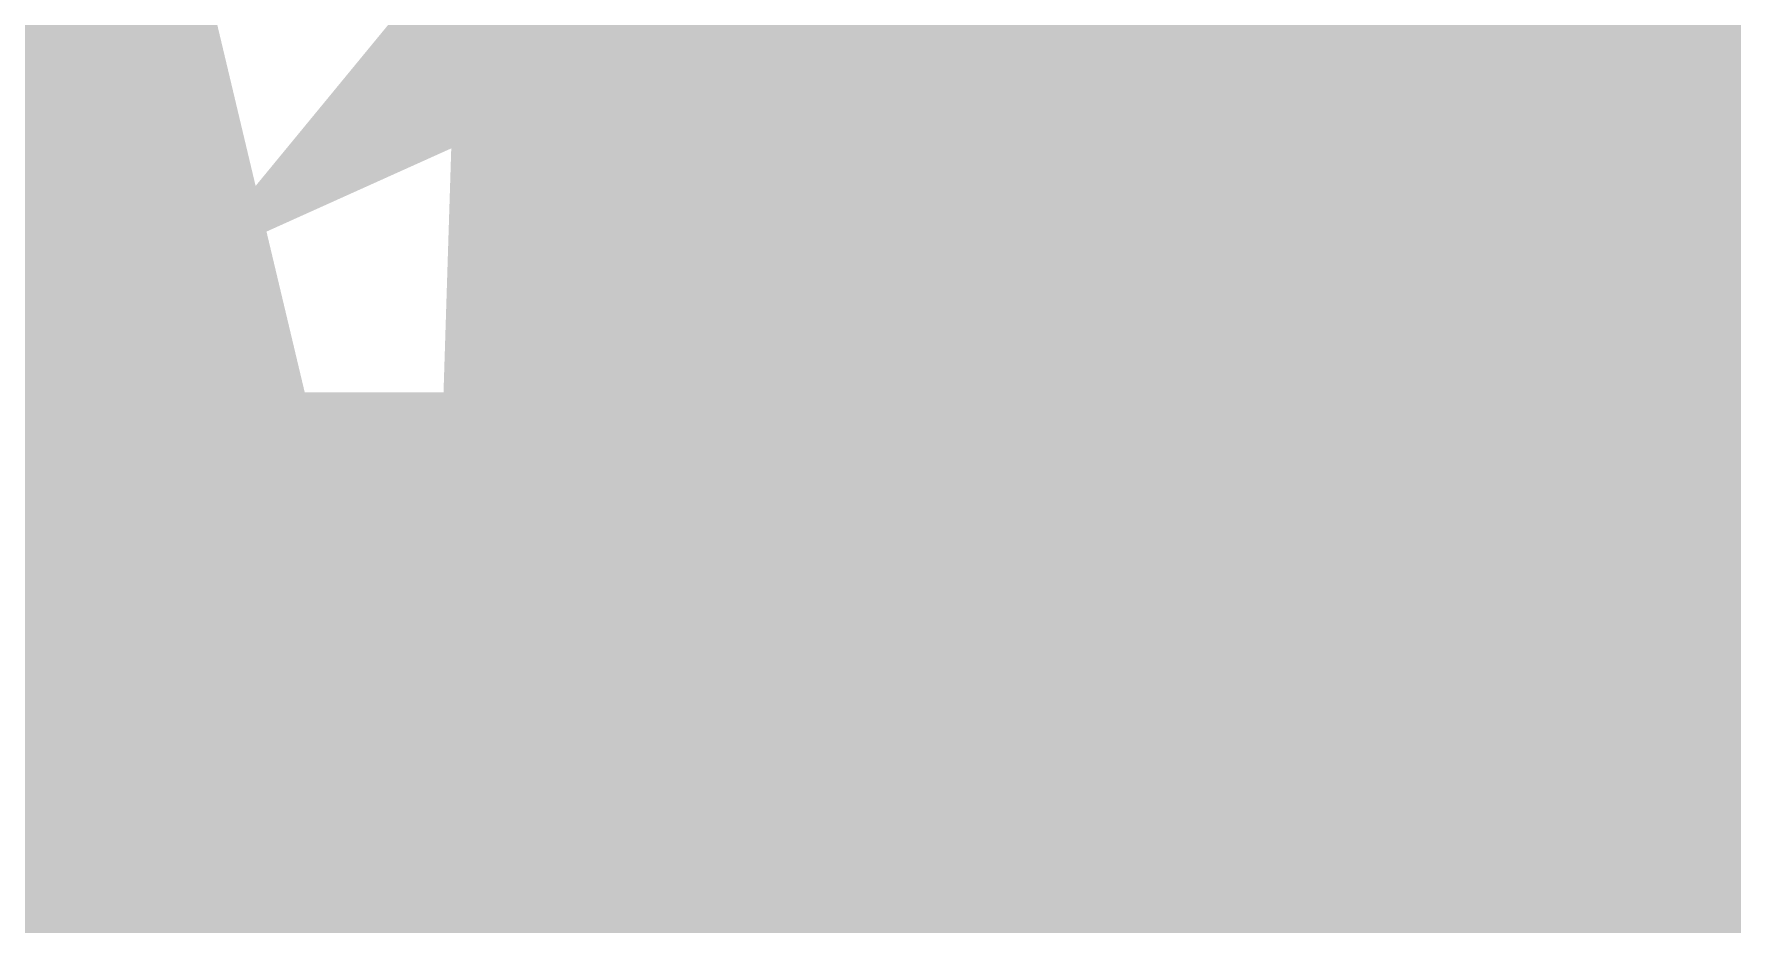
# Model space of a CAD drawing. Header units: millimetres. Extents: x -0.5 to 77.7, y -66.2 to -6.
# Drawn here: x 43.561 to 44.544, y -22.587 to -22.072 of the extents above; entities that cross this region are included whole.
import ezdxf

# ---------------------------------------------------------------- set-up
doc = ezdxf.new("R2010")
doc.units = ezdxf.units.MM
doc.header["$MEASUREMENT"] = 0
for name, color, linetype, true_color in [('Inner1', 7, 'Continuous', 0x999966), ('Inner2', 7, 'Continuous', 0x008000), ('Top-Silkscreen-Layer', 7, 'Continuous', 0xffcc00)]:
    doc.layers.add(name, color=color, linetype=linetype, true_color=true_color)

msp = doc.modelspace()

# ---------------------------------------------------------------- hatches: boundary and pattern name
at = {"layer": 'Inner1'}
msp.add_hatch(color=256, dxfattribs=at).paths.add_polyline_path([(77.23901, -6.45415), (77.23901, -65.68199), (-0.02286, -65.68199), (-0.02286, -6.45415)])

# ---------------------------------------------------------------- linework, layer by layer
at = {"layer": 'Inner2', "const_width": 0.4}
msp.add_lwpolyline([(36.83007, -22.47904), (51.1811, -22.47904)], dxfattribs=at)
at = {"layer": 'Top-Silkscreen-Layer', "const_width": 0.254}
for points in [[(43.70745, -21.68894), (43.69145, -21.6217), (43.68809, -21.72778)], [(44.43801, -21.68357), (44.42737, -21.72796), (44.40575, -21.68798)], [(44.33526, -21.83868), (44.33903, -21.93766), (44.4075, -21.9291), (44.41681, -21.91943), (44.43473, -21.93256), (44.44041, -21.97412), (44.46212, -22.04667), (44.47366, -22.05173), (44.49088, -22.03598), (44.49959, -21.97265), (44.4911, -21.95568), (44.50671, -21.93778)], [(44.13764, -21.94282), (44.15286, -21.95533), (44.16302, -21.96784), (44.15305, -21.97849), (44.15309, -22.0231), (44.19794, -22.00921), (44.20342, -21.99269), (44.19264, -21.97954), (44.18186, -21.96639), (44.19872, -21.94835), (44.2271, -21.92138), (44.2386, -21.91244), (44.24613, -21.92476)], [(44.0999, -21.91124), (44.11793, -21.9026), (44.12525, -21.92271)]]:
    msp.add_lwpolyline(points, dxfattribs=at)
for points in [[(44.12695, -21.8272), (44.13332, -21.83184), (44.12564, -21.85292), (44.09409, -21.86713)], [(44.35923, -21.97281), (44.3617, -22.03253), (44.39507, -22.01036), (44.39956, -21.99594), (44.39007, -21.98103)]]:
    msp.add_lwpolyline(points, close=True, dxfattribs=at)

doc.saveas('drawing.dxf')
